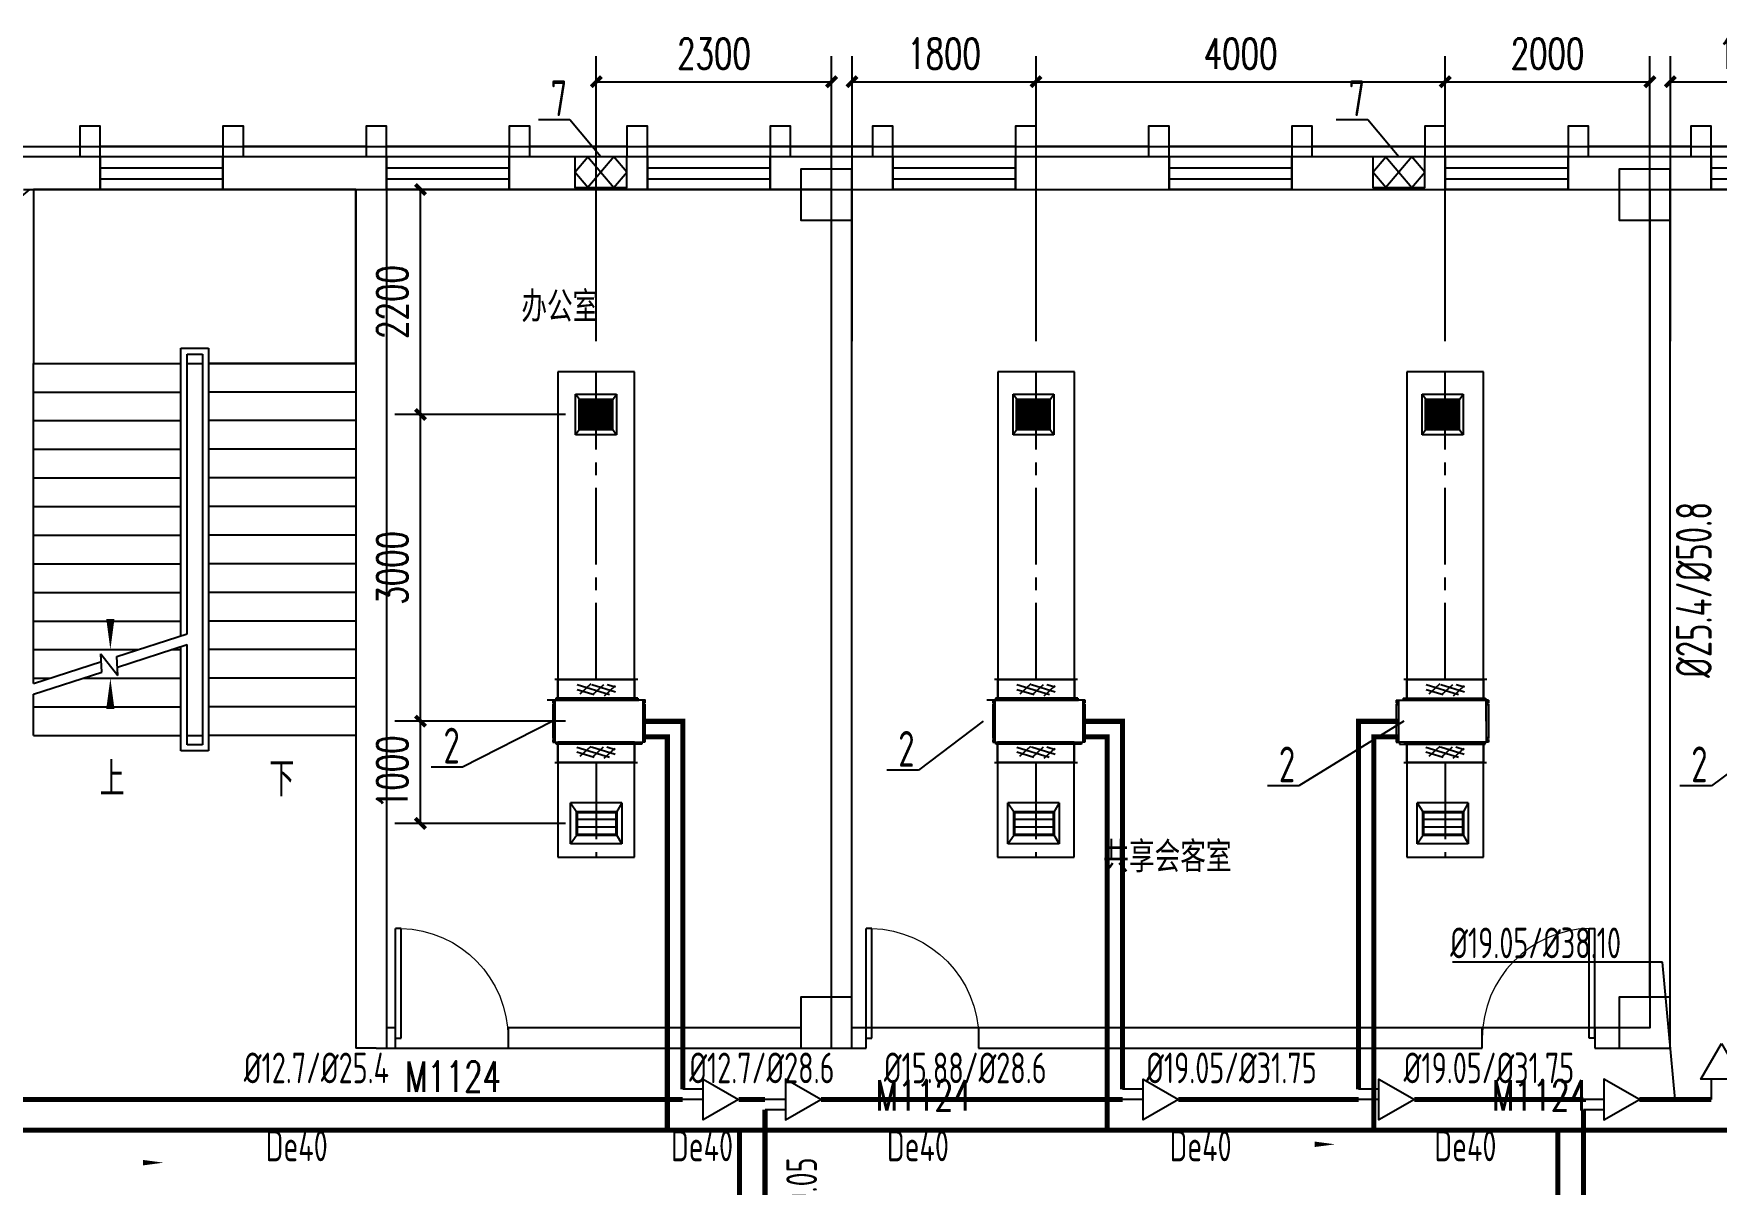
# Model space of a CAD drawing. Extents: x 1738143 to 1822243, y -608375 to -303375.
# Drawn here: x 1766032 to 1782482, y -446174 to -434918 of the extents above; entities that cross this region are included whole.
import ezdxf

# ---------------------------------------------------------------- set-up
doc = ezdxf.new("R2010")
doc.units = 0
doc.header["$LTSCALE"] = 1000
doc.header["$MEASUREMENT"] = 0
doc.linetypes.add('CENTER2', pattern=[1.125, 0.75, -0.125, 0.125, -0.125])
doc.layers.add('A-FLOR-IDEN', color=7, linetype='Continuous', lineweight=20)
for name, color, linetype in [('COLUMN', 9, 'Continuous'), ('DIM-空冷凝水', 3, 'Continuous'), ('DIM_SYMB', 3, 'Continuous'), ('DUCT-排风风口', 7, 'Continuous'), ('DUCT-送风中心线', 5, 'CENTER2'), ('DUCT-送风法兰', 2, 'Continuous'), ('DUCT-送风管', 4, 'Continuous'), ('DUCT-送风管端线', 2, 'Continuous'), ('DUCT-送风阀门', 7, 'Continuous'), ('PIPE-空冷凝水', 150, 'CENTER2'), ('STAIR', 2, 'Continuous'), ('TH_DIM', 3, 'Continuous'), ('TH_TEXT', 7, 'Continuous'), ('VRV-EQUIP', 7, 'Continuous'), ('VRV-PIPE', 1, 'Continuous'), ('VRV-配件', 1, 'Continuous'), ('WALL', 9, 'Continuous'), ('WINDOW', 4, 'Continuous'), ('WINDOW_TEXT', 7, 'Continuous'), ('采暖', 7, 'Continuous')]:
    doc.layers.add(name, color=color, linetype=linetype)
doc.styles.add('_TCH_DIM', font='SIMPLEX', dxfattribs={"bigfont": 'GBCBIG'})
doc.styles.add('_TCH_DIM_T3', font='SIMPLEX', dxfattribs={"width": 0.705882, "bigfont": 'GBCBIG'})
doc.styles.add('_TCH_WINDOW', font='SIMPLEX', dxfattribs={"height": 3.5, "bigfont": 'GBCBIG'})
doc.styles.add('ROS', font='simhei.ttf', dxfattribs={"width": 0.7})
doc.styles.add('TSSD_Dimension', font='tssdeng.shx', dxfattribs={"width": 0.7, "bigfont": 'hztxt.shx'})
doc.styles.add('TSSD_Rein', font='Tssdeng.shx', dxfattribs={"width": 0.7, "bigfont": 'hztxt.shx'})
doc.dimstyles.new('_TCH_ARCH&&100', dxfattribs={"dimtxt": 297.5, "dimasz": 100, "dimexe": 250, "dimexo": 300, "dimgap": 126.25, "dimtad": 1, "dimdec": 0, "dimzin": 0, "dimdsep": 46, "dimtxsty": '_TCH_DIM_T3', "dimblk": 'ARCHTICK', "dimcen": 0.09, "dimclrt": 7, "dimazin": 2, "dimtfac": 1, "dimtdec": 0, "dimtix": 1, "dimtmove": 2, "dimatfit": 3, "dimfxl": 30, "dimtolj": 1, "dimtzin": 0, "dimarcsym": 0})

# ---------------------------------------------------------------- blocks, each defined once
blk = doc.blocks.new('_FZHK')
blk.add_lwpolyline([(-0.5, -0.5), (0.5, -0.5), (0.5, 0.5), (-0.5, 0.5)], close=True)
blk = doc.blocks.new('$WINLIB2D$00000001')
at = {"color": 0}
for points in [[(-0.5, 0.5), (-0.5, -0.5)], [(-0.5, 0.5), (0.5, 0.5)], [(0.5, -0.5), (0.5, 0.5)], [(0.5, 0.167), (-0.5, 0.167)], [(0.5, -0.167), (-0.5, -0.167)], [(-0.5, -0.5), (0.5, -0.5)]]:
    blk.add_lwpolyline(points, dxfattribs=at)
blk = doc.blocks.new('$DorLib2D$00000001')
for p, q in [((0.45, 0.975), (0.5, 0.975)), ((0.45, 0), (0.45, 0.975)), ((0.5, 0), (0.5, 0.975)), ((0.5, 0), (0.45, 0))]:
    blk.add_line(p, q)
at = {"lineweight": 13}
blk.add_arc((0.475, 0), 0.975, 91.4693, 180, dxfattribs=at)
blk = doc.blocks.new('A$C5D18424C')
for points in [[(-23350, 27780), (-23350, 28080), (-23550, 28080), (-23550, 27780)], [(-21950, 27780), (-21950, 28080), (-22150, 28080), (-22150, 27780)], [(-20550, 27780), (-20550, 28080), (-20750, 28080), (-20750, 27780)], [(-19150, 27780), (-19150, 28080), (-19350, 28080), (-19350, 27780)], [(-18000, 27780), (-18000, 28080), (-18200, 28080), (-18200, 27780)], [(-16600, 27780), (-16600, 28080), (-16800, 28080), (-16800, 27780)], [(-15600, 27780), (-15600, 28080), (-15800, 28080), (-15800, 27780)], [(-14200, 27780), (-14200, 28080), (-14400, 28080), (-14400, 27780)], [(-12900, 27780), (-12900, 28080), (-13100, 28080), (-13100, 27780)], [(-11500, 27780), (-11500, 28080), (-11700, 28080), (-11700, 27780)], [(-10200, 27780), (-10200, 28080), (-10400, 28080), (-10400, 27780)], [(-8800, 27780), (-8800, 28080), (-9000, 28080), (-9000, 27780)], [(-7600, 27780), (-7600, 28080), (-7800, 28080), (-7800, 27780)], [(-24520, 27880), (-23550, 27880)], [(-22150, 27880), (-23350, 27880)], [(-20750, 27880), (-21950, 27880)], [(-19350, 27880), (-20550, 27880)], [(-18200, 27880), (-19150, 27880)], [(-16800, 27880), (-18000, 27880)], [(-15800, 27880), (-16800, 27880)], [(-14400, 27880), (-15600, 27880)], [(-13100, 27880), (-14200, 27880)], [(-11700, 27880), (-12900, 27880)], [(-10400, 27880), (-11500, 27880)], [(-9000, 27880), (-10200, 27880)], [(-7800, 27880), (-8800, 27880)], [(-6400, 27880), (-7600, 27880)]]:
    blk.add_lwpolyline(points)
at = {"layer": 'DIM_SYMB'}
for points in [[(-21600, 21980, 0, 0, 0), (-21600, 26610, 0, 0, 0), (-23250, 26610, 0, 0, 0), (-23250, 22960, 0, 80, 0), (-23250, 23260, 0, 0, 0)], [(-23250, 21980, 0, 0, 0), (-23250, 22680, 0, 80, 0), (-23250, 22380, 0, 0, 0)]]:
    blk.add_lwpolyline(points, format="xyseb", dxfattribs=at)
at = {"layer": 'STAIR'}
for p, q in [((-20850, 27460), (-24000, 27460)), ((-24000, 27460), (-24000, 25760)), ((-20850, 25760), (-20850, 27460)), ((-22560, 23096.6), (-22560, 25910)), ((-22560, 25910), (-22290, 25910)), ((-22500, 23116), (-22500, 25850)), ((-22500, 25850), (-22350, 25850)), ((-22350, 25850), (-22350, 22030)), ((-22290, 25910), (-22290, 21970)), ((-24000, 22629.2), (-24000, 25760)), ((-24000, 25760), (-22560, 25760)), ((-24000, 25760), (-22560, 25760)), ((-22500, 23116), (-22500, 25760)), ((-22500, 25760), (-22350, 25760)), ((-22350, 25760), (-22350, 22120)), ((-20850, 25760), (-22290, 25760)), ((-22290, 25760), (-20850, 25760)), ((-20850, 25760), (-20850, 22120)), ((-24000, 25480), (-22560, 25480)), ((-20850, 25480), (-22290, 25480)), ((-24000, 25200), (-22560, 25200)), ((-20850, 25200), (-22290, 25200)), ((-24000, 24920), (-22560, 24920)), ((-20850, 24920), (-22290, 24920)), ((-24000, 24640), (-22560, 24640)), ((-20850, 24640), (-22290, 24640)), ((-24000, 24360), (-22560, 24360)), ((-20850, 24360), (-22290, 24360)), ((-24000, 24080), (-22560, 24080)), ((-20850, 24080), (-22290, 24080)), ((-24000, 23800), (-22560, 23800)), ((-20850, 23800), (-22290, 23800)), ((-24000, 23520), (-22560, 23520)), ((-20850, 23520), (-22290, 23520)), ((-24000, 23240), (-22560, 23240)), ((-20850, 23240), (-22290, 23240)), ((-23186.2, 22893.3), (-22500, 23116)), ((-24000, 22960), (-22980.6, 22960)), ((-23332.8, 22740.6), (-23342, 22918.8)), ((-23342, 22918.8), (-23176.5, 22706.8)), ((-23176.5, 22706.8), (-23186.2, 22893.3)), ((-23180.8, 22789.9), (-22500, 23010.9)), ((-22656.7, 22960), (-22560, 22960)), ((-22560, 21970), (-22560, 22991.4)), ((-22500, 22120), (-22500, 23010.9)), ((-22500, 22030), (-22500, 23010.9)), ((-20850, 22960), (-22290, 22960)), ((-24000, 22629.2), (-23338.1, 22844)), ((-24000, 22524), (-23332.8, 22740.6)), ((-24000, 22680), (-23843.3, 22680)), ((-23519.4, 22680), (-22560, 22680)), ((-20850, 22680), (-22290, 22680)), ((-24000, 22120), (-24000, 22524)), ((-24000, 22400), (-22560, 22400)), ((-20850, 22400), (-22290, 22400)), ((-24000, 22120), (-22560, 22120)), ((-22500, 22120), (-22350, 22120)), ((-20850, 22120), (-22290, 22120)), ((-22290, 21970), (-22560, 21970)), ((-22350, 22030), (-22500, 22030))]:
    blk.add_line(p, q, dxfattribs=at)
at = {"layer": 'WALL'}
for p, q in [((-23350, 27780), (-24720, 27780)), ((-23350, 27460), (-23350, 27780)), ((-20750, 27780), (-22150, 27780)), ((-22150, 27780), (-22150, 27460)), ((-20550, 27780), (-20750, 27780)), ((-20550, 27460), (-20550, 27780)), ((-18000, 27780), (-19350, 27780)), ((-19350, 27780), (-19350, 27460)), ((-18000, 27460), (-18000, 27780)), ((-16300, 27780), (-16800, 27780)), ((-16800, 27780), (-16800, 27460)), ((-15600, 27780), (-16300, 27780)), ((-15600, 27460), (-15600, 27780)), ((-12900, 27780), (-14400, 27780)), ((-14400, 27780), (-14400, 27460)), ((-12900, 27460), (-12900, 27780)), ((-10200, 27780), (-11700, 27780)), ((-11700, 27780), (-11700, 27460)), ((-10200, 27460), (-10200, 27780)), ((-8300, 27780), (-9000, 27780)), ((-9000, 27780), (-9000, 27460)), ((-7600, 27780), (-8300, 27780)), ((-7600, 27460), (-7600, 27780)), ((-24100, 27460), (-23350, 27460)), ((-22150, 27460), (-20850, 27460)), ((-20850, 27460), (-20850, 19360)), ((-20550, 27460), (-20550, 19260)), ((-19350, 27460), (-18000, 27460)), ((-16800, 27460), (-16500, 27460)), ((-16000, 27460), (-15600, 27460)), ((-14400, 27460), (-12900, 27460)), ((-11700, 27460), (-10200, 27460)), ((-9000, 27460), (-8500, 27460)), ((-8000, 27460), (-7600, 27460)), ((-16200, 19560), (-16200, 27160)), ((-16000, 19560), (-16000, 27160)), ((-8200, 19560), (-8200, 27160)), ((-8000, 19560), (-8000, 27160)), ((-20850, 19360), (-20850, 19060)), ((-20461.8, 19260), (-20550, 19260)), ((-20461.8, 19060), (-20461.8, 19260)), ((-16500, 19260), (-19361.8, 19260)), ((-19361.8, 19260), (-19361.8, 19060)), ((-15862.2, 19260), (-16000, 19260)), ((-15862.2, 19060), (-15862.2, 19260)), ((-9837.8, 19260), (-14762.2, 19260)), ((-14762.2, 19260), (-14762.2, 19060)), ((-9837.8, 19060), (-9837.8, 19260)), ((-8500, 19260), (-8737.8, 19260)), ((-8737.8, 19260), (-8737.8, 19060)), ((-20650, 19060), (-20850, 19060)), ((-20650, 19060), (-20461.8, 19060)), ((-20650, 19060), (-20650, 19060)), ((-19361.8, 19060), (-16500, 19060)), ((-16000, 19060), (-15862.2, 19060)), ((-14762.2, 19060), (-9837.8, 19060)), ((-8737.8, 19060), (-8500, 19060))]:
    blk.add_line(p, q, dxfattribs=at)
at = {"layer": 'COLUMN', "yscale": 500, "zscale": 500, "rotation": 90}
for p, xscale in [((-16250, 27410), 500.0000000002328), ((-8250, 27410), 500), ((-16250, 19310), 499.9999999129213), ((-8250, 19310), 499.9999999129213)]:
    blk.add_blockref('_FZHK', p, dxfattribs=dict(at, xscale=xscale))
at = {"layer": 'WINDOW', "xscale": 1200, "yscale": 320, "zscale": 1200, "rotation": 180}
for p in [(-22750, 27620), (-19950, 27620), (-17400, 27620), (-15000, 27620), (-12300, 27620), (-9600, 27620), (-7000, 27620)]:
    blk.add_blockref('$WINLIB2D$00000001', p, dxfattribs=at)
at = {"layer": 'WINDOW'}
ref = blk.add_blockref('$DorLib2D$00000001', (-19911.8, 19160), dxfattribs=dict(at, xscale=1100, yscale=-1100, zscale=1100, rotation=179.9999999998831))
ref.add_attrib('A', 'M1124', (-20366.8, 18634.9), dxfattribs={"layer": 'WINDOW_TEXT', "height": 297.5, "rotation": 360, "style": '_TCH_WINDOW', "width": 0.705882})
ref = blk.add_blockref('$DorLib2D$00000001', (-15312.2, 19160), dxfattribs=dict(at, xscale=1100, yscale=-1100, zscale=1100, rotation=180.0000000000293))
ref.add_attrib('A', 'M1124', (-15767.2, 18451.5), dxfattribs={"layer": 'WINDOW_TEXT', "height": 297.5, "style": '_TCH_WINDOW', "width": 0.705882})
ref = blk.add_blockref('$DorLib2D$00000001', (-9287.8, 19160), dxfattribs=dict(at, xscale=-1100, yscale=-1100, zscale=-1100, rotation=180.0000000000293))
ref.add_attrib('A', 'M1124', (-9742.8, 18451.5), dxfattribs={"layer": 'WINDOW_TEXT', "height": 297.5, "style": '_TCH_WINDOW', "width": 0.705882})
at = {"layer": 'A-FLOR-IDEN', "style": 'ROS', "width": 0.7}
for s, p in [('办公室', (-19232.3, 26193.5)), ('共享会客室', (-13543.8, 20811.7))]:
    blk.add_text(s, height=262.87, dxfattribs=at).set_placement(p)
at = {"layer": 'DIM_SYMB', "color": 7, "style": '_TCH_DIM'}
for s, p in [('上', (-23354.3, 21525)), ('下', (-21694.9, 21525))]:
    blk.add_text(s, height=337.6, dxfattribs=at).set_placement(p)
blk = doc.blocks.new('_ArchTick')
at = {"color": 0, "linetype": 'ByBlock', "const_width": 0.4}
blk.add_lwpolyline([(-0.5, -0.5), (0.5, 0.5)], dxfattribs=at)
blk = doc.blocks.new('*D783')
at = {"layer": 'Defpoints', "color": 0, "transparency": 16777216}
for p in [(1783681, -435388), (1782032, -438226), (1783681, -438226)]:
    blk.add_point(p, dxfattribs=at)
at = {"layer": 'TH_DIM', "color": 0, "lineweight": -2, "transparency": 16777216}
for p, q in [((1782032, -437926), (1782032, -435138)), ((1783681, -437926), (1783681, -435138)), ((1782032, -435388), (1783681, -435388))]:
    blk.add_line(p, q, dxfattribs=at)
at = {"layer": 'TH_DIM', "color": 0, "lineweight": -2, "transparency": 16777216, "xscale": 100, "yscale": 100, "zscale": 100, "rotation": 180}
blk.add_blockref('_ArchTick', (1782032, -435388), dxfattribs=at)
at = {"layer": 'TH_DIM', "color": 0, "lineweight": -2, "transparency": 16777216, "xscale": 100, "yscale": 100, "zscale": 100}
blk.add_blockref('_ArchTick', (1783681, -435388), dxfattribs=at)
at = {"layer": 'TH_DIM', "color": 7, "transparency": 16777216, "insert": (1782856, -435113), "char_height": 297.5, "attachment_point": 5, "style": '_TCH_DIM_T3'}
blk.add_mtext('\\A1;1650', dxfattribs=at)
blk = doc.blocks.new('*D784')
at = {"layer": 'Defpoints', "color": 0, "transparency": 16777216}
for p in [(1781832, -435388), (1779831, -438226), (1781832, -438226)]:
    blk.add_point(p, dxfattribs=at)
at = {"layer": 'TH_DIM', "color": 0, "lineweight": -2, "transparency": 16777216}
for p, q in [((1779831, -437926), (1779831, -435138)), ((1781832, -437926), (1781832, -435138)), ((1779831, -435388), (1781832, -435388))]:
    blk.add_line(p, q, dxfattribs=at)
at = {"layer": 'TH_DIM', "color": 0, "lineweight": -2, "transparency": 16777216, "xscale": 100, "yscale": 100, "zscale": 100, "rotation": 180}
blk.add_blockref('_ArchTick', (1779831, -435388), dxfattribs=at)
at = {"layer": 'TH_DIM', "color": 0, "lineweight": -2, "transparency": 16777216, "xscale": 100, "yscale": 100, "zscale": 100}
blk.add_blockref('_ArchTick', (1781832, -435388), dxfattribs=at)
at = {"layer": 'TH_DIM', "color": 7, "transparency": 16777216, "insert": (1780831, -435113), "char_height": 297.5, "attachment_point": 5, "style": '_TCH_DIM_T3'}
blk.add_mtext('\\A1;2000', dxfattribs=at)
blk = doc.blocks.new('*D785')
at = {"layer": 'Defpoints', "color": 0, "transparency": 16777216}
for p in [(1779831, -435388), (1775831, -438226), (1779831, -438226)]:
    blk.add_point(p, dxfattribs=at)
at = {"layer": 'TH_DIM', "color": 0, "lineweight": -2, "transparency": 16777216}
for p, q in [((1775831, -437926), (1775831, -435138)), ((1779831, -437926), (1779831, -435138)), ((1775831, -435388), (1779831, -435388))]:
    blk.add_line(p, q, dxfattribs=at)
at = {"layer": 'TH_DIM', "color": 0, "lineweight": -2, "transparency": 16777216, "xscale": 100, "yscale": 100, "zscale": 100, "rotation": 180}
blk.add_blockref('_ArchTick', (1775831, -435388), dxfattribs=at)
at = {"layer": 'TH_DIM', "color": 0, "lineweight": -2, "transparency": 16777216, "xscale": 100, "yscale": 100, "zscale": 100}
blk.add_blockref('_ArchTick', (1779831, -435388), dxfattribs=at)
at = {"layer": 'TH_DIM', "color": 7, "transparency": 16777216, "insert": (1777831, -435113), "char_height": 297.5, "attachment_point": 5, "style": '_TCH_DIM_T3'}
blk.add_mtext('\\A1;4000', dxfattribs=at)
blk = doc.blocks.new('*D786')
at = {"layer": 'Defpoints', "color": 0, "transparency": 16777216}
for p in [(1775831, -435388), (1774032, -438226), (1775831, -438226)]:
    blk.add_point(p, dxfattribs=at)
at = {"layer": 'TH_DIM', "color": 0, "lineweight": -2, "transparency": 16777216}
for p, q in [((1774032, -437926), (1774032, -435138)), ((1775831, -437926), (1775831, -435138)), ((1774032, -435388), (1775831, -435388))]:
    blk.add_line(p, q, dxfattribs=at)
at = {"layer": 'TH_DIM', "color": 0, "lineweight": -2, "transparency": 16777216, "xscale": 100, "yscale": 100, "zscale": 100, "rotation": 180}
blk.add_blockref('_ArchTick', (1774032, -435388), dxfattribs=at)
at = {"layer": 'TH_DIM', "color": 0, "lineweight": -2, "transparency": 16777216, "xscale": 100, "yscale": 100, "zscale": 100}
blk.add_blockref('_ArchTick', (1775831, -435388), dxfattribs=at)
at = {"layer": 'TH_DIM', "color": 7, "transparency": 16777216, "insert": (1774931, -435113), "char_height": 297.5, "attachment_point": 5, "style": '_TCH_DIM_T3'}
blk.add_mtext('\\A1;1800', dxfattribs=at)
blk = doc.blocks.new('*D787')
at = {"layer": 'Defpoints', "color": 0, "transparency": 16777216}
for p in [(1773832, -435388), (1771532, -438226), (1773832, -438226)]:
    blk.add_point(p, dxfattribs=at)
at = {"layer": 'TH_DIM', "color": 0, "lineweight": -2, "transparency": 16777216}
for p, q in [((1771532, -437926), (1771532, -435138)), ((1773832, -437926), (1773832, -435138)), ((1771532, -435388), (1773832, -435388))]:
    blk.add_line(p, q, dxfattribs=at)
at = {"layer": 'TH_DIM', "color": 0, "lineweight": -2, "transparency": 16777216, "xscale": 100, "yscale": 100, "zscale": 100, "rotation": 180}
blk.add_blockref('_ArchTick', (1771532, -435388), dxfattribs=at)
at = {"layer": 'TH_DIM', "color": 0, "lineweight": -2, "transparency": 16777216, "xscale": 100, "yscale": 100, "zscale": 100}
blk.add_blockref('_ArchTick', (1773832, -435388), dxfattribs=at)
at = {"layer": 'TH_DIM', "color": 7, "transparency": 16777216, "insert": (1772682, -435113), "char_height": 297.5, "attachment_point": 5, "style": '_TCH_DIM_T3'}
blk.add_mtext('\\A1;2300', dxfattribs=at)
blk = doc.blocks.new('*D788')
at = {"layer": 'Defpoints', "color": 0, "transparency": 16777216}
for p in [(1769813, -436443), (1771530, -436443), (1771530, -438643)]:
    blk.add_point(p, dxfattribs=at)
at = {"layer": 'TH_DIM', "color": 0, "lineweight": -2, "transparency": 16777216}
for p, q in [((1771230, -436443), (1769563, -436443)), ((1769813, -438643), (1769813, -436443)), ((1771230, -438643), (1769563, -438643))]:
    blk.add_line(p, q, dxfattribs=at)
at = {"layer": 'TH_DIM', "color": 0, "lineweight": -2, "transparency": 16777216, "xscale": 100, "yscale": 100, "zscale": 100}
for p, rotation in [((1769813, -436443), 90), ((1769813, -438643), 270)]:
    blk.add_blockref('_ArchTick', p, dxfattribs=dict(at, rotation=rotation))
at = {"layer": 'TH_DIM', "color": 7, "transparency": 16777216, "insert": (1769538, -437543), "char_height": 297.5, "attachment_point": 5, "rotation": 90, "style": '_TCH_DIM_T3'}
blk.add_mtext('\\A1;2200', dxfattribs=at)
blk = doc.blocks.new('*D789')
at = {"layer": 'Defpoints', "color": 0, "transparency": 16777216}
for p in [(1769813, -438643), (1771530, -438643), (1771530, -441643)]:
    blk.add_point(p, dxfattribs=at)
at = {"layer": 'TH_DIM', "color": 0, "lineweight": -2, "transparency": 16777216}
for p, q in [((1771230, -438643), (1769563, -438643)), ((1769813, -441643), (1769813, -438643)), ((1771230, -441643), (1769563, -441643))]:
    blk.add_line(p, q, dxfattribs=at)
at = {"layer": 'TH_DIM', "color": 0, "lineweight": -2, "transparency": 16777216, "xscale": 100, "yscale": 100, "zscale": 100}
for p, rotation in [((1769813, -438643), 90), ((1769813, -441643), 270)]:
    blk.add_blockref('_ArchTick', p, dxfattribs=dict(at, rotation=rotation))
at = {"layer": 'TH_DIM', "color": 7, "transparency": 16777216, "insert": (1769538, -440143), "char_height": 297.5, "attachment_point": 5, "rotation": 90, "style": '_TCH_DIM_T3'}
blk.add_mtext('\\A1;3000', dxfattribs=at)
blk = doc.blocks.new('*D790')
at = {"layer": 'Defpoints', "color": 0, "transparency": 16777216}
for p in [(1769813, -441643), (1771530, -441643), (1771530, -442643)]:
    blk.add_point(p, dxfattribs=at)
at = {"layer": 'TH_DIM', "color": 0, "lineweight": -2, "transparency": 16777216}
for p, q in [((1771230, -441643), (1769563, -441643)), ((1769813, -442643), (1769813, -441643)), ((1771230, -442643), (1769563, -442643))]:
    blk.add_line(p, q, dxfattribs=at)
at = {"layer": 'TH_DIM', "color": 0, "lineweight": -2, "transparency": 16777216, "xscale": 100, "yscale": 100, "zscale": 100}
for p, rotation in [((1769813, -441643), 90), ((1769813, -442643), 270)]:
    blk.add_blockref('_ArchTick', p, dxfattribs=dict(at, rotation=rotation))
at = {"layer": 'TH_DIM', "color": 7, "transparency": 16777216, "insert": (1769538, -442143), "char_height": 297.5, "attachment_point": 5, "rotation": 90, "style": '_TCH_DIM_T3'}
blk.add_mtext('\\A1;1000', dxfattribs=at)
blk = doc.blocks.new('$风口$00000108')
for p, q in [((-250, 135), (-190, 75)), ((-250, -135), (-250, 135)), ((250, 135), (200, 75)), ((250, 135), (250, -135)), ((200, 25), (-190, 25)), ((-250, -135), (-190, -75)), ((200, -25), (-190, -25)), ((200, -75), (250, -135)), ((250, -135), (-250, -135))]:
    blk.add_line(p, q)
at = {"linetype": 'Continuous'}
blk.add_line((250, 135), (-250, 135), dxfattribs=at)
at = {"lineweight": 40}
for p, q in [((-190, 75), (200, 75)), ((-190, -75), (-190, 75)), ((200, 75), (200, -75)), ((-190, -75), (200, -75))]:
    blk.add_line(p, q, dxfattribs=at)
blk = doc.blocks.new('$风口$00000138')
for p, q in [((-195, 130), (195, 130)), ((-195, -130), (-195, 130)), ((-160, 95), (-195, 130)), ((160, 95), (195, 130)), ((195, 130), (195, -130)), ((160, 95), (-160, 95)), ((160, -95), (160, 95)), ((-160, -95), (-195, -130)), ((-160, -95), (160, -95)), ((160, -95), (195, -130)), ((195, -130), (-195, -130))]:
    blk.add_line(p, q)
at = {"lineweight": 40}
blk.add_line((-160, 95), (-160, -95), dxfattribs=at)
at = {"lineweight": -3}
for p, q in [((-140, 68.5), (-160, 68.5)), ((-160, 64), (-140, 64)), ((-140, 42), (-160, 42)), ((-160, 37.5), (-140, 37.5)), ((-140, 15.5), (-160, 15.5)), ((-160, 11), (-140, 11)), ((-140, -95), (-140, 95)), ((-135, 95), (-135, -95)), ((-115, 68.5), (-135, 68.5)), ((-135, 64), (-115, 64)), ((-115, 42), (-135, 42)), ((-135, 37.5), (-115, 37.5)), ((-115, 15.5), (-135, 15.5)), ((-135, 11), (-115, 11)), ((-115, -95), (-115, 95)), ((-110, 95), (-110, -95)), ((-90, 68.5), (-110, 68.5)), ((-110, 64), (-90, 64)), ((-90, 42), (-110, 42)), ((-110, 37.5), (-90, 37.5)), ((-90, 15.5), (-110, 15.5)), ((-110, 11), (-90, 11)), ((-90, -95), (-90, 95)), ((-85, 95), (-85, -95)), ((-65, 68.5), (-85, 68.5)), ((-85, 64), (-65, 64)), ((-65, 42), (-85, 42)), ((-85, 37.5), (-65, 37.5)), ((-65, 15.5), (-85, 15.5)), ((-85, 11), (-65, 11)), ((-65, -95), (-65, 95)), ((-60, 95), (-60, -95)), ((-40, 68.5), (-60, 68.5)), ((-60, 64), (-40, 64)), ((-40, 42), (-60, 42)), ((-60, 37.5), (-40, 37.5)), ((-40, 15.5), (-60, 15.5)), ((-60, 11), (-40, 11)), ((-40, -95), (-40, 95)), ((-35, 95), (-35, -95)), ((-15, 68.5), (-35, 68.5)), ((-35, 64), (-15, 64)), ((-15, 42), (-35, 42)), ((-35, 37.5), (-15, 37.5)), ((-15, 15.5), (-35, 15.5)), ((-35, 11), (-15, 11)), ((-15, -95), (-15, 95)), ((-10, 95), (-10, -95)), ((10, 68.5), (-10, 68.5)), ((-10, 64), (10, 64)), ((10, 42), (-10, 42)), ((-10, 37.5), (10, 37.5)), ((10, 15.5), (-10, 15.5)), ((-10, 11), (10, 11)), ((10, -95), (10, 95)), ((15, 95), (15, -95)), ((35, 68.5), (15, 68.5)), ((15, 64), (35, 64)), ((35, 42), (15, 42)), ((15, 37.5), (35, 37.5)), ((35, 15.5), (15, 15.5)), ((15, 11), (35, 11)), ((35, -95), (35, 95)), ((40, 95), (40, -95)), ((60, 68.5), (40, 68.5)), ((40, 64), (60, 64)), ((60, 42), (40, 42)), ((40, 37.5), (60, 37.5)), ((60, 15.5), (40, 15.5)), ((40, 11), (60, 11)), ((60, -95), (60, 95)), ((65, 95), (65, -95)), ((85, 68.5), (65, 68.5)), ((65, 64), (85, 64)), ((85, 42), (65, 42)), ((65, 37.5), (85, 37.5)), ((85, 15.5), (65, 15.5)), ((65, 11), (85, 11)), ((85, -95), (85, 95)), ((90, 95), (90, -95)), ((110, 68.5), (90, 68.5)), ((90, 64), (110, 64)), ((110, 42), (90, 42)), ((90, 37.5), (110, 37.5)), ((110, 15.5), (90, 15.5)), ((90, 11), (110, 11)), ((110, -95), (110, 95)), ((115, 95), (115, -95)), ((135, 68.5), (115, 68.5)), ((115, 64), (135, 64)), ((135, 42), (115, 42)), ((115, 37.5), (135, 37.5)), ((135, 15.5), (115, 15.5)), ((115, 11), (135, 11)), ((135, -95), (135, 95)), ((140, 95), (140, -95)), ((160, 68.5), (140, 68.5)), ((140, 64), (160, 64)), ((160, 42), (140, 42)), ((140, 37.5), (160, 37.5)), ((160, 15.5), (140, 15.5)), ((140, 11), (160, 11)), ((-140, -11), (-160, -11)), ((-160, -15.5), (-140, -15.5)), ((-140, -37.5), (-160, -37.5)), ((-160, -42), (-140, -42)), ((-140, -64), (-160, -64)), ((-160, -68.5), (-140, -68.5)), ((-115, -11), (-135, -11)), ((-135, -15.5), (-115, -15.5)), ((-115, -37.5), (-135, -37.5)), ((-135, -42), (-115, -42)), ((-115, -64), (-135, -64)), ((-135, -68.5), (-115, -68.5)), ((-90, -11), (-110, -11)), ((-110, -15.5), (-90, -15.5)), ((-90, -37.5), (-110, -37.5)), ((-110, -42), (-90, -42)), ((-90, -64), (-110, -64)), ((-110, -68.5), (-90, -68.5)), ((-65, -11), (-85, -11)), ((-85, -15.5), (-65, -15.5)), ((-65, -37.5), (-85, -37.5)), ((-85, -42), (-65, -42)), ((-65, -64), (-85, -64)), ((-85, -68.5), (-65, -68.5)), ((-40, -11), (-60, -11)), ((-60, -15.5), (-40, -15.5)), ((-40, -37.5), (-60, -37.5)), ((-60, -42), (-40, -42)), ((-40, -64), (-60, -64)), ((-60, -68.5), (-40, -68.5)), ((-15, -11), (-35, -11)), ((-35, -15.5), (-15, -15.5)), ((-15, -37.5), (-35, -37.5)), ((-35, -42), (-15, -42)), ((-15, -64), (-35, -64)), ((-35, -68.5), (-15, -68.5)), ((10, -11), (-10, -11)), ((-10, -15.5), (10, -15.5)), ((10, -37.5), (-10, -37.5)), ((-10, -42), (10, -42)), ((10, -64), (-10, -64)), ((-10, -68.5), (10, -68.5)), ((35, -11), (15, -11)), ((15, -15.5), (35, -15.5)), ((35, -37.5), (15, -37.5)), ((15, -42), (35, -42)), ((35, -64), (15, -64)), ((15, -68.5), (35, -68.5)), ((60, -11), (40, -11)), ((40, -15.5), (60, -15.5)), ((60, -37.5), (40, -37.5)), ((40, -42), (60, -42)), ((60, -64), (40, -64)), ((40, -68.5), (60, -68.5)), ((85, -11), (65, -11)), ((65, -15.5), (85, -15.5)), ((85, -37.5), (65, -37.5)), ((65, -42), (85, -42)), ((85, -64), (65, -64)), ((65, -68.5), (85, -68.5)), ((110, -11), (90, -11)), ((90, -15.5), (110, -15.5)), ((110, -37.5), (90, -37.5)), ((90, -42), (110, -42)), ((110, -64), (90, -64)), ((90, -68.5), (110, -68.5)), ((135, -11), (115, -11)), ((115, -15.5), (135, -15.5)), ((135, -37.5), (115, -37.5)), ((115, -42), (135, -42)), ((135, -64), (115, -64)), ((115, -68.5), (135, -68.5)), ((160, -11), (140, -11)), ((140, -15.5), (160, -15.5)), ((160, -37.5), (140, -37.5)), ((140, -42), (160, -42)), ((160, -64), (140, -64)), ((140, -68.5), (160, -68.5))]:
    blk.add_line(p, q, dxfattribs=at)
blk = doc.blocks.new('00000589Body')
at = {"color": 0, "linetype": 'ByBlock', "lineweight": -2}
for p, q in [((250, 500), (-250, 500)), ((-250, -500), (-250, 500)), ((250, -500), (250, 500)), ((-250, -500), (250, -500))]:
    blk.add_line(p, q, dxfattribs=at)
at = {"color": 0, "linetype": 'ByBlock'}
for p, q in [((-125, -174), (120, 250)), ((-125, 26), (4, 250)), ((125, -93), (-125, 51)), ((145, 69), (-105, 213)), ((-53, -250), (125, 59)), ((96, -246), (-154, -102)), ((62, -250), (125, -141))]:
    blk.add_line(p, q, dxfattribs=at)
blk = doc.blocks.new('$VRV_海信日立$00000013')
for p, q in [((-450, 135), (-430, 135)), ((-450, 135), (-450, 118.25)), ((-443.5, 118.25), (-450, 118.25)), ((-443.5, 111.75), (-450, 111.75)), ((-450, 111.75), (-450, -111.75)), ((-443.5, 118.25), (-443.5, 121.5)), ((-443.5, 108.5), (-443.5, 111.75)), ((-436.5, 121.5), (-436.5, 108.5)), ((-430, 135), (-430, -135)), ((-429.6, 134.6), (-430, 134.6)), ((-430, -0.5), (-430, 134.6)), ((-429.6, 135), (-429.6, 134.6)), ((-429.6, 135), (389, 135)), ((-429, 135.5), (-429, 135)), ((389, 135.5), (-429, 135.5)), ((389, 135), (-429, 135)), ((382, 147.5), (-422, 147.5)), ((-422, 147.5), (-422, 135.5)), ((375, 135.5), (375, 135)), ((382, 147.5), (382, 135.5)), ((389, 135.5), (389, 135)), ((389, 134.6), (389, 135)), ((430, 134.6), (389, 134.6)), ((430, 134.6), (429.6, 134.6)), ((430, 135), (430, -135)), ((450, 135), (430, 135)), ((430, 134.6), (430, -6.5)), ((436.5, 121.5), (436.5, 108.5)), ((443.5, 118.25), (443.5, 121.5)), ((443.5, 118.25), (450, 118.25)), ((443.5, 111.75), (450, 111.75)), ((443.5, 108.5), (443.5, 111.75)), ((450, 135), (450, 118.25)), ((450, 111.75), (450, -111.75)), ((-443.5, -108.5), (-443.5, -111.75)), ((-436.5, -121.5), (-436.5, -108.5)), ((430, -46.617211), (430, -74.743728)), ((430, -84.256272), (430, -135)), ((436.5, -108.5), (436.5, -121.5)), ((443.5, -108.5), (443.5, -111.75)), ((-443.5, -111.75), (-450, -111.75)), ((-450, -118.25), (-450, -135)), ((-443.5, -118.25), (-450, -118.25)), ((-450, -135), (-430, -135)), ((-443.5, -118.25), (-443.5, -121.5)), ((-430, -134.6), (-429.6, -134.6)), ((-429.6, -134.6), (-429.6, -135)), ((-429.6, -135), (-425, -135)), ((-425, -135), (425.014933, -135)), ((-425, -135.5), (-425, -135)), ((-425, -135.5), (425.014933, -135.5)), ((-418, -147.5), (-418, -135)), ((418, -147.5), (-418, -147.5)), ((418, -135.5), (418, -147.5)), ((425, -135), (425, -135.5)), ((429.6, -135), (425.014933, -135)), ((430, -134.6), (429.6, -134.6)), ((429.6, -134.6), (429.6, -135)), ((450, -135), (430, -135)), ((443.5, -111.75), (450, -111.75)), ((443.5, -118.25), (450, -118.25)), ((443.5, -118.25), (443.5, -121.5)), ((450, -118.25), (450, -135))]:
    blk.add_line(p, q)
for centre, start, end in [((-440, 121.5), 90, 180), ((-440, 121.5), 0, 90), ((440, 121.5), 90, 180), ((440, 121.5), 0, 90), ((-440, 108.5), 180, 270), ((-440, 108.5), 270, 0), ((440, 108.5), 180, 270), ((440, 108.5), 270, 0), ((-440, -108.5), 90, 180), ((-440, -108.5), 0, 90), ((440, -108.5), 90, 180), ((440, -108.5), 0, 90), ((-440, -121.5), 180, 270), ((-440, -121.5), 270, 0), ((440, -121.5), 180, 270), ((440, -121.5), 270, 0)]:
    blk.add_arc(centre, 3.5, start, end)

msp = doc.modelspace()

# ---------------------------------------------------------------- hatches: boundary and pattern name
at = {"layer": 'PIPE-空冷凝水', "linetype": 'CENTER2'}
for points in [[(1772226.9, -441796.1), (1772226.9, -441771.1), (1772251.9, -441771.1)], [(1772226.9, -441796.1), (1772251.9, -441796.1), (1772251.9, -441771.1)], [(1776526.7, -441796.1), (1776526.7, -441771.1), (1776551.7, -441771.1)], [(1776526.7, -441796.1), (1776551.7, -441796.1), (1776551.7, -441771.1)], [(1779133.3, -441796.1), (1779133.3, -441771.1), (1779108.3, -441771.1)], [(1779133.3, -441796.1), (1779108.3, -441796.1), (1779108.3, -441771.1)]]:
    msp.add_hatch(color=256, dxfattribs=at).paths.add_polyline_path(points)
at = {"layer": 'VRV-PIPE', "linetype": 'Continuous'}
for points in [[(1772376.9, -441644.6), (1772376.9, -441619.6), (1772401.9, -441619.6)], [(1772376.9, -441644.6), (1772401.9, -441644.6), (1772401.9, -441619.6)], [(1776676.7, -441644.6), (1776676.7, -441619.6), (1776701.7, -441619.6)], [(1776676.7, -441644.6), (1776701.7, -441644.6), (1776701.7, -441619.6)], [(1778983.3, -441644.6), (1778983.3, -441619.6), (1778958.3, -441619.6)], [(1778983.3, -441644.6), (1778958.3, -441644.6), (1778958.3, -441619.6)]]:
    msp.add_hatch(color=256, dxfattribs=at).paths.add_polyline_path(points)

# ---------------------------------------------------------------- linework, layer by layer
for p, q in [((1771273, -435759.4, 600.2), (1770965.6, -435759.4, 600.2)), ((1771577.3, -436123.3), (1771273, -435759.4, 600.2)), ((1779073, -435759.4, 600.2), (1778765.6, -435759.4, 600.2)), ((1779377.3, -436123.3), (1779073, -435759.4, 600.2)), ((1771107.5, -441643.1, 2500), (1770225.1, -442091.8, 600.2)), ((1775313.9, -441643.1, 2500), (1774680.7, -442123.8, -1899.8)), ((1779427.3, -441643.8, 2500), (1778401.5, -442275.5, -1899.8)), ((1783282.3, -441643.1, 2500), (1782432.7, -442274.8, -1899.8)), ((1770225.1, -442091.8, 600.2), (1769917.7, -442091.8, 600.2)), ((1774680.7, -442123.8, -1899.8), (1774373.4, -442123.8, -1899.8)), ((1778401.5, -442275.5, -1899.8), (1778094.1, -442275.5, -1899.8)), ((1782432.7, -442274.8, -1899.8), (1782125.4, -442274.8, -1899.8)), ((1781954.6, -444001.8), (1779901.4, -444001.8)), ((1782080.1, -445343.3, 2500), (1781954.6, -444001.8))]:
    msp.add_line(p, q)
for points in [[(1749111.5, -438873.3), (1765311.5, -438873.3), (1765311.5, -436123.3), (1765511.5, -436023.3), (1805951.5, -436023.3), (1806151.5, -436123.3), (1806151.5, -460963.3), (1805951.5, -461263.3), (1790351.5, -461263.3), (1790351.5, -467163.3), (1749111.5, -467163.3), (1749111.5, -438873.3)], [(1749431.5, -439193.3), (1765631.5, -439193.3), (1765631.5, -436743.3), (1765993.2, -436443.3), (1805531.5, -436443.3), (1805831.5, -436743.3), (1805831.5, -460143.3), (1805431.5, -460643.3), (1790031.5, -460643.3), (1790031.5, -466343.3), (1789531.5, -466843.3), (1749431.5, -466843.3), (1749431.5, -439193.3)]]:
    msp.add_lwpolyline(points)
at = {"color": 1}
for points in [[(1771831.5, -436123.3), (1771323, -436123.3), (1771323, -436423.3), (1771831.5, -436423.3)], [(1779631.5, -436123.3), (1779123, -436123.3), (1779123, -436423.3), (1779631.5, -436423.3)]]:
    msp.add_lwpolyline(points, close=True, dxfattribs=at)
for points in [[(1771831.5, -436273.3), (1771704.4, -436123.3), (1771450.1, -436423.3), (1771323, -436273.3), (1771450.1, -436123.3), (1771704.4, -436423.3)], [(1779631.5, -436273.3), (1779504.4, -436123.3), (1779250.1, -436423.3), (1779123, -436273.3), (1779250.1, -436123.3), (1779504.4, -436423.3)], [(1769481.5, -444843.3), (1773831.5, -444843.3), (1773831.5, -436443.3), (1769481.5, -436443.3)], [(1774031.5, -436443.3), (1781831.5, -436443.3), (1781831.5, -444643.3), (1774031.5, -444643.3)]]:
    msp.add_lwpolyline(points, close=True)
at = {"layer": 'DIM-空冷凝水'}
for points in [[(1777911.2, -445782.1, 0, 0, 0), (1778754.7, -445782.1, 0, 53.3, 0), (1778554.7, -445782.1, 0, 0, 0)], [(1766457.5, -445961.6, 0, 0, 0), (1767301, -445961.6, 0, 53.3, 0), (1767101, -445961.6, 0, 0, 0)]]:
    msp.add_lwpolyline(points, format="xyseb", dxfattribs=at)
at = {"layer": 'DUCT-送风中心线'}
for p, q in [((1771531.5, -441236.4), (1771531.5, -438225.5)), ((1775831.3, -441236.4), (1775831.3, -438225.5)), ((1779831.3, -441236.4), (1779831.3, -438225.5)), ((1771530.2, -442048), (1771530.2, -442974.5)), ((1775830, -442048), (1775830, -442974.5)), ((1779830, -442048.2), (1779830, -442974.5))]:
    msp.add_line(p, q, dxfattribs=at)
at = {"layer": 'DUCT-送风法兰'}
for p, q in [((1771936.5, -441236.5), (1771126.5, -441236.5)), ((1776236.3, -441236.5), (1775426.3, -441236.5)), ((1780236.3, -441236.5), (1779426.3, -441236.5)), ((1772011.5, -441436.9), (1771051.5, -441436.9)), ((1771936.5, -441436.7), (1771126.5, -441436.7)), ((1776311.3, -441436.9), (1775351.3, -441436.9)), ((1776236.3, -441436.7), (1775426.3, -441436.7)), ((1780233.7, -441436.7), (1779423.7, -441436.7)), ((1780236.3, -441436.7), (1779426.3, -441436.7)), ((1771125.2, -441847.7), (1771935.2, -441847.7)), ((1775425, -441847.7), (1776235, -441847.7)), ((1779425, -441847.7), (1780235, -441847.7)), ((1779425, -441847.7), (1780235, -441847.7)), ((1779425, -441847.9), (1780235, -441847.9)), ((1779425, -441847.9), (1780235, -441847.9)), ((1771125.2, -442047.9), (1771935.2, -442047.9)), ((1775425, -442047.9), (1776235, -442047.9)), ((1779425, -442048.1), (1780235, -442048.1))]:
    msp.add_line(p, q, dxfattribs=at)
at = {"layer": 'DUCT-送风管'}
for p, q in [((1771906.5, -438225.5), (1771156.5, -438225.5)), ((1771156.5, -438225.5), (1771156.5, -441236.4)), ((1771906.5, -441236.4), (1771906.5, -438225.5)), ((1776206.3, -438225.5), (1775456.3, -438225.5)), ((1775456.3, -438225.5), (1775456.3, -441236.4)), ((1776206.3, -441236.4), (1776206.3, -438225.5)), ((1780206.3, -438225.5), (1779456.3, -438225.5)), ((1779456.3, -438225.5), (1779456.3, -441236.4)), ((1780206.3, -441236.4), (1780206.3, -438225.5)), ((1771156.5, -441436.6), (1771156.5, -441236.6)), ((1771906.5, -441236.6), (1771906.5, -441436.6)), ((1775456.3, -441436.6), (1775456.3, -441236.6)), ((1776206.3, -441236.6), (1776206.3, -441436.6)), ((1779456.3, -441436.6), (1779456.3, -441236.6)), ((1780206.3, -441236.6), (1780206.3, -441436.6)), ((1771155.2, -442047.8), (1771155.2, -441847.8)), ((1771905.2, -441847.8), (1771905.2, -442047.8)), ((1775455, -442047.8), (1775455, -441847.8)), ((1776205, -441847.8), (1776205, -442047.8)), ((1779455, -442048), (1779455, -441848)), ((1780205, -441848), (1780205, -442048)), ((1771155.2, -442048), (1771155.2, -442974.5)), ((1771905.2, -442974.5), (1771905.2, -442048)), ((1775455, -442048), (1775455, -442974.5)), ((1776205, -442974.5), (1776205, -442048)), ((1779455, -442048.2), (1779455, -442974.5)), ((1780205, -442974.5), (1780205, -442048.2)), ((1771155.2, -442974.5), (1771905.2, -442974.5)), ((1775455, -442974.5), (1776205, -442974.5)), ((1779455, -442974.5), (1780205, -442974.5))]:
    msp.add_line(p, q, dxfattribs=at)
at = {"layer": 'DUCT-送风管端线'}
for p, q in [((1771156.5, -441236.4), (1771906.5, -441236.4)), ((1771156.5, -441236.6), (1771906.5, -441236.6)), ((1775456.3, -441236.4), (1776206.3, -441236.4)), ((1775456.3, -441236.6), (1776206.3, -441236.6)), ((1779456.3, -441236.4), (1780206.3, -441236.4)), ((1779456.3, -441236.6), (1780206.3, -441236.6)), ((1771156.5, -441436.6), (1771906.5, -441436.6)), ((1775456.3, -441436.6), (1776206.3, -441436.6)), ((1779456.3, -441436.6), (1780206.3, -441436.6)), ((1771155.2, -441847.8), (1771905.2, -441847.8)), ((1775455, -441847.8), (1776205, -441847.8)), ((1779455, -441848), (1780205, -441848)), ((1771155.2, -442047.8), (1771905.2, -442047.8)), ((1771905.2, -442048), (1771155.2, -442048)), ((1775455, -442047.8), (1776205, -442047.8)), ((1776205, -442048), (1775455, -442048)), ((1779455, -442048), (1780205, -442048)), ((1780205, -442048.2), (1779455, -442048.2))]:
    msp.add_line(p, q, dxfattribs=at)
at = {"layer": 'PIPE-空冷凝水', "linetype": 'CENTER2', "const_width": 50}
for points in [[(1771987.5, -441796.1), (1772226.9, -441796.1)], [(1772226.9, -441796.1), (1772226.9, -445643.3)], [(1776287.3, -441796.1), (1776526.7, -441796.1)], [(1776526.7, -441796.1), (1776526.7, -445643.3)], [(1779372.7, -441796.1), (1779133.3, -441796.1)], [(1779133.3, -441796.1), (1779133.3, -445643.3)], [(1764720.9, -445643.3), (1772226.9, -445643.3)], [(1772226.9, -445643.3), (1772931.5, -445643.3)], [(1772931.5, -445643.3), (1776526.7, -445643.3)], [(1772931.5, -447580.9), (1772931.5, -445643.3)], [(1776526.7, -445643.3), (1779133.3, -445643.3)], [(1779133.3, -445643.3), (1780932.3, -445643.3)], [(1780932.3, -445643.3), (1784876.7, -445643.3)], [(1780932.3, -448578.3), (1780932.3, -445643.3)]]:
    msp.add_lwpolyline(points, dxfattribs=at)
at = {"layer": 'VRV-PIPE', "linetype": 'Continuous', "const_width": 50}
for points in [[(1771987.5, -441644.6), (1772376.9, -441644.6)], [(1772376.9, -441644.6), (1772376.9, -445243.3)], [(1776287.3, -441644.6), (1776676.7, -441644.6)], [(1776676.7, -441644.6), (1776676.7, -445243.3)], [(1779372.7, -441644.6), (1778983.3, -441644.6)], [(1778983.3, -441644.6), (1778983.3, -445243.3)], [(1765417.3, -445343.3), (1772376.9, -445343.3)], [(1772923.3, -445343.3), (1773181.5, -445343.3)], [(1773181.5, -447134.5), (1773181.5, -445443.3)], [(1773727.9, -445343.3), (1776676.7, -445343.3)], [(1777223.1, -445343.3), (1778983.3, -445343.3)], [(1779529.7, -445343.3), (1781182.3, -445343.3)], [(1781182.3, -448131.9), (1781182.3, -445443.3)], [(1781728.7, -445343.3), (1782431.5, -445343.3)]]:
    msp.add_lwpolyline(points, dxfattribs=at)
at = {"layer": 'VRV-配件'}
for p, q in [((1772576.9, -445243.3), (1772376.9, -445243.3)), ((1776876.7, -445243.3), (1776676.7, -445243.3)), ((1779183.3, -445243.3), (1778983.3, -445243.3)), ((1782431.5, -445143.3), (1782431.5, -445343.3)), ((1772576.9, -445343.3), (1772376.9, -445343.3)), ((1773381.5, -445343.3), (1773181.5, -445343.3)), ((1773381.5, -445443.3), (1773181.5, -445443.3)), ((1776876.7, -445343.3), (1776676.7, -445343.3)), ((1779183.3, -445343.3), (1778983.3, -445343.3)), ((1781382.3, -445343.3), (1781182.3, -445343.3)), ((1781382.3, -445443.3), (1781182.3, -445443.3))]:
    msp.add_line(p, q, dxfattribs=at)
at = {"layer": 'VRV-配件', "elevation": 2500}
for points in [[(1782531.5, -444796.9), (1782731.5, -445143.3), (1782331.5, -445143.3)], [(1772923.3, -445343.3), (1772576.9, -445543.3), (1772576.9, -445143.3)], [(1773727.9, -445343.3), (1773381.5, -445143.3), (1773381.5, -445543.3)], [(1777223.1, -445343.3), (1776876.7, -445543.3), (1776876.7, -445143.3)], [(1779529.7, -445343.3), (1779183.3, -445543.3), (1779183.3, -445143.3)], [(1781728.7, -445343.3), (1781382.3, -445143.3), (1781382.3, -445543.3)]]:
    msp.add_lwpolyline(points, close=True, dxfattribs=at)

# ---------------------------------------------------------------- block references
msp.add_blockref('A$C5D18424C', (1790031.5, -463903.3))
at = {"layer": 'DUCT-排风风口', "xscale": 1.025641025641026, "yscale": 1.538461538461539}
for p in [(1771530.2, -438643.3, 2600), (1775806, -438643.3, 2600), (1779806, -438643.3, 2600)]:
    msp.add_blockref('$风口$00000138', p, dxfattribs=at)
at = {"layer": 'DUCT-排风风口', "yscale": 1.481481481481482}
for p in [(1771530.2, -442643.3, 2600), (1775806, -442643.3, 2600), (1779806, -442643.3, 2600)]:
    msp.add_blockref('$风口$00000108', p, dxfattribs=at)
at = {"layer": 'DUCT-送风阀门', "xscale": 0.4, "yscale": 0.75, "rotation": 89.99999999999999}
for p in [(1771531.5, -441336.6, 2500), (1775831.3, -441336.6, 2500), (1779831.3, -441336.6, 2500), (1771530.2, -441947.8, 2500), (1775830, -441947.8, 2500), (1779830, -441948, 2500)]:
    msp.add_blockref('00000589Body', p, dxfattribs=at)
at = {"layer": 'VRV-EQUIP', "yscale": 1.515254237288136}
for p in [(1771557.5, -441643.1, 2500), (1775857.3, -441643.1, 2500)]:
    msp.add_blockref('$VRV_海信日立$00000013', p, dxfattribs=at)
at = {"layer": 'VRV-EQUIP', "yscale": -1.515254237288136, "rotation": 180}
msp.add_blockref('$VRV_海信日立$00000013', (1779802.7, -441643.1, 2500), dxfattribs=at)

# ---------------------------------------------------------------- texts
at = {"layer": 'TH_TEXT', "style": 'TSSD_Rein', "width": 0.7}
for s, p in [('7', (1771085.6, -435724.9, 600.2)), ('7', (1778885.6, -435724.9, 600.2)), ('2', (1770037.7, -442057.3, 600.2)), ('2', (1774483.9, -442089.3, -1899.8)), ('2', (1778204.7, -442241, -1899.8)), ('2', (1782235.9, -442240.3, -1899.8))]:
    msp.add_text(s, height=350, dxfattribs=at).set_placement(p)
at = {"layer": '采暖', "width": 28472.73, "attachment_point": 7, "rotation": 90, "line_spacing_factor": 0.96}
for s, insert, char_height, style in [('{\\Ftssdeng,tssdchn|c134;%%C25.4/%%C50.8}', (1782436.5, -441219.8), 350, 'TSSD_Dimension'), ('{\\Ftssdeng,tssdchn|c134;%%C9.53/%%C19.05}', (1773689.6, -447485.3, 5000), 300, 'TSSD_Rein')]:
    msp.add_mtext(s, dxfattribs=dict(at, insert=insert, char_height=char_height, style=style))
at = {"layer": '采暖', "char_height": 300, "width": 28472.73, "attachment_point": 7, "line_spacing_factor": 0.96, "style": 'TSSD_Rein'}
for s, insert in [('{\\Ftssdeng,tssdchn|c134;%%C19.05/%%C38.10}', (1779880.1, -443962.1, 7500)), ('{\\Ftssdeng,tssdchn|c134;%%C12.7/%%C25.4}', (1768086, -445184.8, 7500)), ('{\\Ftssdeng,tssdchn|c134;%%C12.7/%%C28.6}', (1772440.8, -445184.8, 10000)), ('{\\Ftssdeng,tssdchn|c134;%%C15.88/%%C28.6}', (1774343.4, -445184.8, 10000)), ('{\\Ftssdeng,tssdchn|c134;%%C19.05/%%C31.75}', (1776907.3, -445184.8, 10000)), ('{\\Ftssdeng,tssdchn|c134;%%C19.05/%%C31.75}', (1779424.7, -445184.8, 10000)), ('{\\Ftssdeng,tssdchn|c134;De40}', (1768300.7, -445947.6, 7500)), ('{\\Ftssdeng,tssdchn|c134;De40}', (1772263.1, -445947.6, 10000)), ('{\\Ftssdeng,tssdchn|c134;De40}', (1774373.5, -445947.6, 10000)), ('{\\Ftssdeng,tssdchn|c134;De40}', (1777137, -445947.6, 10000)), ('{\\Ftssdeng,tssdchn|c134;De40}', (1779725.9, -445947.6, 10000))]:
    msp.add_mtext(s, dxfattribs=dict(at, insert=insert))

# ---------------------------------------------------------------- dimensions: what is measured, and where the dimension line sits
at = {"layer": 'TH_DIM'}
for p1, p2, distance, picture, middle in [((1771531.5, -438225.5), (1773831.5, -438225.5), 2837.5, '*D787', (1772681.5, -435113)), ((1774031.5, -438225.5), (1775831.3, -438225.5), 2837.5, '*D786', (1774931.4, -435113)), ((1775831.3, -438225.5), (1779831.3, -438225.5), 2837.5, '*D785', (1777831.3, -435113)), ((1779831.3, -438225.5), (1781831.5, -438225.5), 2837.5, '*D784', (1780831.4, -435113)), ((1782031.5, -438225.5), (1783681.3, -438225.5), 2837.5, '*D783', (1782856.4, -435113)), ((1771530.2, -438643.3), (1771530.2, -436443.3), 1717.5, '*D788', (1769537.7, -437543.3)), ((1771530.2, -441642.9), (1771530.2, -438643.3), 1717.5, '*D789', (1769537.7, -440143.1)), ((1771530.2, -442643.3), (1771530.2, -441642.9), 1717.5, '*D790', (1769537.7, -442143.1))]:
    dim = msp.add_aligned_dim(p1=p1, p2=p2, distance=distance, dimstyle='_TCH_ARCH&&100', dxfattribs=at)
    dim.commit()
    dim.dimension.update_dxf_attribs({"geometry": picture, "text_midpoint": middle})

doc.saveas('drawing.dxf')
